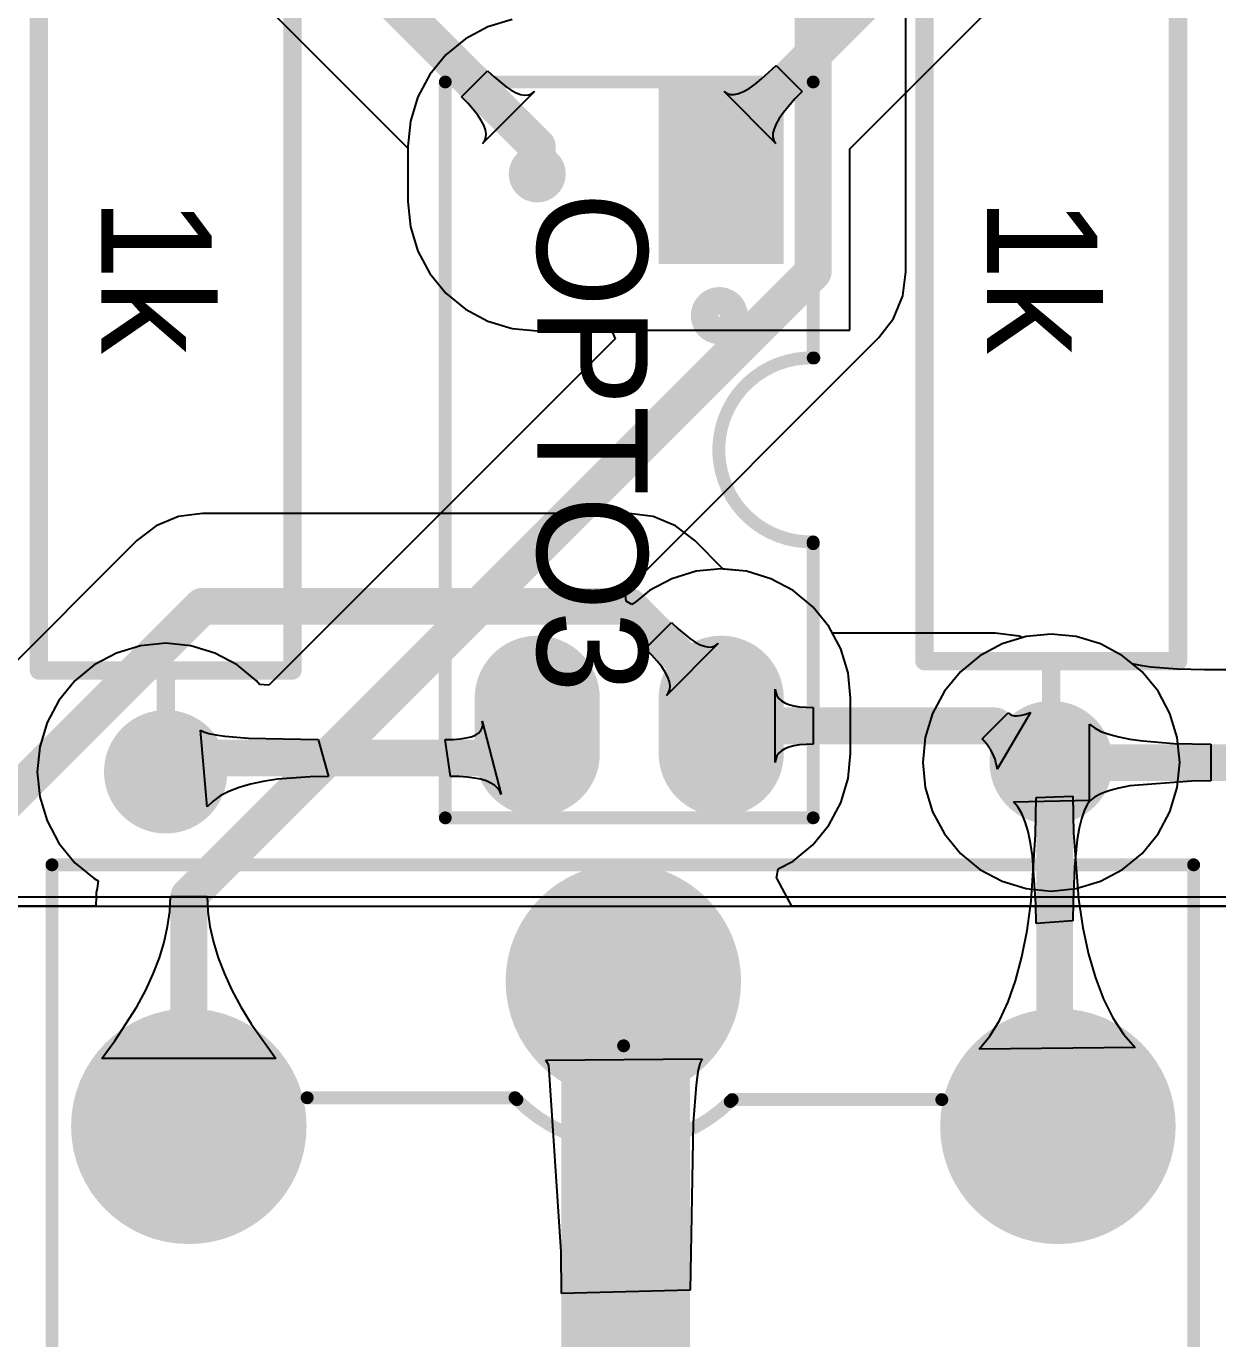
# Model space of a CAD drawing. Header units: millimetres. Extents: x 0 to 190, y 0 to 100.
# Drawn here: x 145.52 to 161.97, y 21.59 to 39.71 of the extents above; entities that cross this region are included whole.
import ezdxf

# ---------------------------------------------------------------- set-up
doc = ezdxf.new("R2010")
doc.units = ezdxf.units.MM
for name, color, linetype in [('BottomLayer', 5, 'Continuous'), ('BottomSolder', 6, 'Continuous'), ('MultiLayer', 9, 'Continuous'), ('PadHoleLayer', 156, 'Continuous'), ('TopLayer', 1, 'Continuous'), ('TopOverlay', 2, 'Continuous'), ('TopSolder', 216, 'Continuous')]:
    doc.layers.add(name, color=color, linetype=linetype)

# ---------------------------------------------------------------- blocks, each defined once
blk = doc.blocks.new('R_____5_C____SRD_29')
at = {"layer": 'BottomLayer'}
h = blk.add_hatch(color=5, dxfattribs=at)
edge = h.paths.add_edge_path()
edge.add_arc((2, 6), 1.524, 0, 360)
h = blk.add_hatch(color=5, dxfattribs=at)
edge = h.paths.add_edge_path()
edge.add_arc((0, 0), 1.524, 0, 360)
h = blk.add_hatch(color=5, dxfattribs=at)
edge = h.paths.add_edge_path()
edge.add_arc((2, -6), 1.524, 0, 360)
at = {"layer": 'BottomSolder'}
h = blk.add_hatch(color=6, dxfattribs=at)
edge = h.paths.add_edge_path()
edge.add_arc((2, 6), 1.626, 0, 360)
h = blk.add_hatch(color=6, dxfattribs=at)
edge = h.paths.add_edge_path()
edge.add_arc((0, 0), 1.626, 0, 360)
h = blk.add_hatch(color=6, dxfattribs=at)
edge = h.paths.add_edge_path()
edge.add_arc((2, -6), 1.626, 0, 360)
at = {"layer": 'MultiLayer'}
h = blk.add_hatch(color=9, dxfattribs=at)
edge = h.paths.add_edge_path()
edge.add_arc((2, 6), 1.524, 0, 360)
h = blk.add_hatch(color=9, dxfattribs=at)
edge = h.paths.add_edge_path()
edge.add_arc((0, 0), 1.524, 0, 360)
h = blk.add_hatch(color=9, dxfattribs=at)
edge = h.paths.add_edge_path()
edge.add_arc((2, -6), 1.524, 0, 360)
at = {"layer": 'PadHoleLayer'}
h = blk.add_hatch(color=156, dxfattribs=at)
edge = h.paths.add_edge_path()
edge.add_arc((2, 6), 0.571, 0, 360)
h = blk.add_hatch(color=156, dxfattribs=at)
edge = h.paths.add_edge_path()
edge.add_arc((0, 0), 0.571, 0, 360)
h = blk.add_hatch(color=156, dxfattribs=at)
edge = h.paths.add_edge_path()
edge.add_arc((2, -6), 0.571, 0, 360)
at = {"layer": 'TopLayer'}
h = blk.add_hatch(color=1, dxfattribs=at)
edge = h.paths.add_edge_path()
edge.add_arc((2, 6), 1.524, 0, 360)
h = blk.add_hatch(color=1, dxfattribs=at)
edge = h.paths.add_edge_path()
edge.add_arc((0, 0), 1.524, 0, 360)
h = blk.add_hatch(color=1, dxfattribs=at)
edge = h.paths.add_edge_path()
edge.add_arc((2, -6), 1.524, 0, 360)
at = {"layer": 'TopSolder'}
h = blk.add_hatch(color=216, dxfattribs=at)
edge = h.paths.add_edge_path()
edge.add_arc((2, 6), 1.626, 0, 360)
h = blk.add_hatch(color=216, dxfattribs=at)
edge = h.paths.add_edge_path()
edge.add_arc((0, 0), 1.626, 0, 360)
h = blk.add_hatch(color=216, dxfattribs=at)
edge = h.paths.add_edge_path()
edge.add_arc((2, -6), 1.626, 0, 360)
at = {"layer": 'TopOverlay', "const_width": 0.178}
for points in [[(-1.61, -7.889), (-1.61, 7.874)], [(17.78, 7.874), (-1.61, 7.874)], [(1.631, 1.502), (1.631, 4.397)], [(6.076, 0.003), (0.888, 0.003)], [(1.606, -4.366), (1.606, -1.496)], [(17.78, -7.889), (-1.61, -7.889)]]:
    blk.add_lwpolyline(points, dxfattribs=at)
at = {"layer": 'TopOverlay', "const_width": 0.0889}
for points in [[(-1.655, 7.874, 1), (-1.566, 7.874, 1)], [(-1.655, 7.874, 1), (-1.566, 7.874, 1)], [(1.587, 4.397, 1), (1.676, 4.397, 1)], [(1.587, 1.502, 1), (1.676, 1.502, 1)], [(1.612, 1.476, 1), (1.701, 1.476, 1)], [(0.844, 0.003, 1), (0.933, 0.003, 1)], [(1.561, -1.496, 1), (1.65, -1.496, 1)], [(1.587, -1.47, 1), (1.676, -1.47, 1)], [(1.561, -4.366, 1), (1.65, -4.366, 1)], [(-1.655, -7.889, 1), (-1.566, -7.889, 1)], [(-1.655, -7.889, 1), (-1.566, -7.889, 1)]]:
    blk.add_lwpolyline(points, format="xyb", close=True, dxfattribs=at)
at = {"layer": 'TopOverlay', "const_width": 0.178}
blk.add_lwpolyline([(1.657, 1.476, -0.414214), (1.631, -1.47)], format="xyb", dxfattribs=at)
blk = doc.blocks.new('_________1_2__35')
at = {"layer": 'BottomLayer'}
h = blk.add_hatch(color=5, dxfattribs=at)
edge = h.paths.add_edge_path()
edge.add_arc((-6.4, 0), 0.75, 0, 360)
h = blk.add_hatch(color=5, dxfattribs=at)
edge = h.paths.add_edge_path()
edge.add_arc((6.4, 0), 0.75, 0, 360)
at = {"layer": 'BottomSolder'}
h = blk.add_hatch(color=6, dxfattribs=at)
edge = h.paths.add_edge_path()
edge.add_arc((-6.4, 0), 0.852, 0, 360)
h = blk.add_hatch(color=6, dxfattribs=at)
edge = h.paths.add_edge_path()
edge.add_arc((6.4, 0), 0.852, 0, 360)
at = {"layer": 'MultiLayer'}
h = blk.add_hatch(color=9, dxfattribs=at)
edge = h.paths.add_edge_path()
edge.add_arc((-6.4, 0), 0.75, 0, 360)
h = blk.add_hatch(color=9, dxfattribs=at)
edge = h.paths.add_edge_path()
edge.add_arc((6.4, 0), 0.75, 0, 360)
at = {"layer": 'PadHoleLayer'}
h = blk.add_hatch(color=156, dxfattribs=at)
edge = h.paths.add_edge_path()
edge.add_arc((-6.4, 0), 0.35, 0, 360)
h = blk.add_hatch(color=156, dxfattribs=at)
edge = h.paths.add_edge_path()
edge.add_arc((6.4, 0), 0.35, 0, 360)
at = {"layer": 'TopLayer'}
h = blk.add_hatch(color=1, dxfattribs=at)
edge = h.paths.add_edge_path()
edge.add_arc((-6.4, 0), 0.75, 0, 360)
h = blk.add_hatch(color=1, dxfattribs=at)
edge = h.paths.add_edge_path()
edge.add_arc((6.4, 0), 0.75, 0, 360)
at = {"layer": 'TopSolder'}
h = blk.add_hatch(color=216, dxfattribs=at)
edge = h.paths.add_edge_path()
edge.add_arc((-6.4, 0), 0.852, 0, 360)
h = blk.add_hatch(color=216, dxfattribs=at)
edge = h.paths.add_edge_path()
edge.add_arc((6.4, 0), 0.852, 0, 360)
at = {"layer": 'TopOverlay', "const_width": 0.254}
for points in [[(-5, 1.75), (-5, -1.75)], [(-5, 1.75), (5, 1.75)], [(5, 1.75), (5, -1.75)], [(-5.842, 0), (-5.08, 0)], [(5.08, 0), (5.842, 0)], [(-5, -1.75), (5, -1.75)]]:
    blk.add_lwpolyline(points, dxfattribs=at)
at = {"layer": 'TopOverlay', "const_width": 0.127}
for points in [[(-5.064, 1.75, 1), (-4.937, 1.75, 1)], [(-5.064, 1.75, 1), (-4.937, 1.75, 1)], [(4.937, 1.75, 1), (5.064, 1.75, 1)], [(4.937, 1.75, 1), (5.064, 1.75, 1)], [(-5.905, 0, 1), (-5.779, 0, 1)], [(-5.144, 0, 1), (-5.016, 0, 1)], [(5.016, 0, 1), (5.144, 0, 1)], [(5.779, 0, 1), (5.905, 0, 1)], [(-5.064, -1.75, 1), (-4.937, -1.75, 1)], [(-5.064, -1.75, 1), (-4.937, -1.75, 1)], [(4.937, -1.75, 1), (5.064, -1.75, 1)], [(4.937, -1.75, 1), (5.064, -1.75, 1)]]:
    blk.add_lwpolyline(points, format="xyb", close=True, dxfattribs=at)
blk = doc.blocks.new('_________1_2__36')
at = {"layer": 'BottomLayer'}
h = blk.add_hatch(color=5, dxfattribs=at)
edge = h.paths.add_edge_path()
edge.add_arc((-6.4, 0), 0.75, 0, 360)
h = blk.add_hatch(color=5, dxfattribs=at)
edge = h.paths.add_edge_path()
edge.add_arc((6.4, 0), 0.75, 0, 360)
at = {"layer": 'BottomSolder'}
h = blk.add_hatch(color=6, dxfattribs=at)
edge = h.paths.add_edge_path()
edge.add_arc((-6.4, 0), 0.852, 0, 360)
h = blk.add_hatch(color=6, dxfattribs=at)
edge = h.paths.add_edge_path()
edge.add_arc((6.4, 0), 0.852, 0, 360)
at = {"layer": 'MultiLayer'}
h = blk.add_hatch(color=9, dxfattribs=at)
edge = h.paths.add_edge_path()
edge.add_arc((-6.4, 0), 0.75, 0, 360)
h = blk.add_hatch(color=9, dxfattribs=at)
edge = h.paths.add_edge_path()
edge.add_arc((6.4, 0), 0.75, 0, 360)
at = {"layer": 'PadHoleLayer'}
h = blk.add_hatch(color=156, dxfattribs=at)
edge = h.paths.add_edge_path()
edge.add_arc((-6.4, 0), 0.35, 0, 360)
h = blk.add_hatch(color=156, dxfattribs=at)
edge = h.paths.add_edge_path()
edge.add_arc((6.4, 0), 0.35, 0, 360)
at = {"layer": 'TopLayer'}
h = blk.add_hatch(color=1, dxfattribs=at)
edge = h.paths.add_edge_path()
edge.add_arc((-6.4, 0), 0.75, 0, 360)
h = blk.add_hatch(color=1, dxfattribs=at)
edge = h.paths.add_edge_path()
edge.add_arc((6.4, 0), 0.75, 0, 360)
at = {"layer": 'TopSolder'}
h = blk.add_hatch(color=216, dxfattribs=at)
edge = h.paths.add_edge_path()
edge.add_arc((-6.4, 0), 0.852, 0, 360)
h = blk.add_hatch(color=216, dxfattribs=at)
edge = h.paths.add_edge_path()
edge.add_arc((6.4, 0), 0.852, 0, 360)
at = {"layer": 'TopOverlay', "const_width": 0.254}
for points in [[(-5, -1.75), (-5, 1.75)], [(5, 1.75), (-5, 1.75)], [(5, -1.75), (5, 1.75)], [(-5.08, 0), (-5.842, 0)], [(5.842, 0), (5.08, 0)], [(5, -1.75), (-5, -1.75)]]:
    blk.add_lwpolyline(points, dxfattribs=at)
at = {"layer": 'TopOverlay', "const_width": 0.127}
for points in [[(-5.064, 1.75, 1), (-4.937, 1.75, 1)], [(-5.064, 1.75, 1), (-4.937, 1.75, 1)], [(4.937, 1.75, 1), (5.064, 1.75, 1)], [(4.937, 1.75, 1), (5.064, 1.75, 1)], [(-5.905, 0, 1), (-5.779, 0, 1)], [(-5.144, 0, 1), (-5.016, 0, 1)], [(5.016, 0, 1), (5.144, 0, 1)], [(5.779, 0, 1), (5.905, 0, 1)], [(-5.064, -1.75, 1), (-4.937, -1.75, 1)], [(-5.064, -1.75, 1), (-4.937, -1.75, 1)], [(4.937, -1.75, 1), (5.064, -1.75, 1)], [(4.937, -1.75, 1), (5.064, -1.75, 1)]]:
    blk.add_lwpolyline(points, format="xyb", close=True, dxfattribs=at)
blk = doc.blocks.new('DIP4_W0_3_45')
at = {"layer": 'BottomLayer'}
h = blk.add_hatch(color=5, dxfattribs=at)
edge = h.paths.add_edge_path()
edge.add_arc((0, 7.239), 0.762, 180, 360)
edge.add_line((0.762, 7.239), (0.762, 8.001))
edge.add_arc((0, 8.001), 0.762, 0, 180)
edge.add_line((-0.762, 8.001), (-0.762, 7.239))
h = blk.add_hatch(color=5, dxfattribs=at)
edge = h.paths.add_edge_path()
edge.add_arc((2.54, 7.239), 0.762, 180, 360)
edge.add_line((3.302, 7.239), (3.302, 8.001))
edge.add_arc((2.54, 8.001), 0.762, 0, 180)
edge.add_line((1.778, 8.001), (1.778, 7.239))
blk.add_hatch(color=5, dxfattribs=at).paths.add_polyline_path([(-0.762, -1.143), (-0.762, 1.143), (0.762, 1.143), (0.762, -1.143)])
at = {"layer": 'BottomSolder'}
h = blk.add_hatch(color=6, dxfattribs=at)
edge = h.paths.add_edge_path()
edge.add_arc((0, 7.239), 0.864, 180, 360)
edge.add_line((0.864, 7.239), (0.864, 8.001))
edge.add_arc((0, 8.001), 0.864, 0, 180)
edge.add_line((-0.864, 8.001), (-0.864, 7.239))
h = blk.add_hatch(color=6, dxfattribs=at)
edge = h.paths.add_edge_path()
edge.add_arc((2.54, 7.239), 0.864, 180, 360)
edge.add_line((3.404, 7.239), (3.404, 8.001))
edge.add_arc((2.54, 8.001), 0.864, 0, 180)
edge.add_line((1.676, 8.001), (1.676, 7.239))
blk.add_hatch(color=6, dxfattribs=at).paths.add_polyline_path([(-0.864, -1.245), (-0.864, 1.245), (0.864, 1.245), (0.864, -1.245)])
at = {"layer": 'MultiLayer'}
h = blk.add_hatch(color=9, dxfattribs=at)
edge = h.paths.add_edge_path()
edge.add_arc((0, 7.239), 0.762, 180, 360)
edge.add_line((0.762, 7.239), (0.762, 8.001))
edge.add_arc((0, 8.001), 0.762, 0, 180)
edge.add_line((-0.762, 8.001), (-0.762, 7.239))
h = blk.add_hatch(color=9, dxfattribs=at)
edge = h.paths.add_edge_path()
edge.add_arc((2.54, 7.239), 0.762, 180, 360)
edge.add_line((3.302, 7.239), (3.302, 8.001))
edge.add_arc((2.54, 8.001), 0.762, 0, 180)
edge.add_line((1.778, 8.001), (1.778, 7.239))
blk.add_hatch(color=9, dxfattribs=at).paths.add_polyline_path([(-0.762, -1.143), (-0.762, 1.143), (0.762, 1.143), (0.762, -1.143)])
at = {"layer": 'PadHoleLayer'}
h = blk.add_hatch(color=156, dxfattribs=at)
edge = h.paths.add_edge_path()
edge.add_arc((0, 7.62), 0.394, 0, 360)
h = blk.add_hatch(color=156, dxfattribs=at)
edge = h.paths.add_edge_path()
edge.add_arc((2.54, 7.62), 0.394, 0, 360)
h = blk.add_hatch(color=156, dxfattribs=at)
edge = h.paths.add_edge_path()
edge.add_arc((0, 0), 0.394, 0, 360)
h = blk.add_hatch(color=156, dxfattribs=at)
edge = h.paths.add_edge_path()
edge.add_arc((2.54, 0), 0.394, 0, 360)
at = {"layer": 'TopLayer'}
h = blk.add_hatch(color=1, dxfattribs=at)
edge = h.paths.add_edge_path()
edge.add_arc((0, 7.239), 0.762, 180, 360)
edge.add_line((0.762, 7.239), (0.762, 8.001))
edge.add_arc((0, 8.001), 0.762, 0, 180)
edge.add_line((-0.762, 8.001), (-0.762, 7.239))
h = blk.add_hatch(color=1, dxfattribs=at)
edge = h.paths.add_edge_path()
edge.add_arc((2.54, 7.239), 0.762, 180, 360)
edge.add_line((3.302, 7.239), (3.302, 8.001))
edge.add_arc((2.54, 8.001), 0.762, 0, 180)
edge.add_line((1.778, 8.001), (1.778, 7.239))
blk.add_hatch(color=1, dxfattribs=at).paths.add_polyline_path([(-0.762, -1.143), (-0.762, 1.143), (0.762, 1.143), (0.762, -1.143)])
at = {"layer": 'TopSolder'}
h = blk.add_hatch(color=216, dxfattribs=at)
edge = h.paths.add_edge_path()
edge.add_arc((0, 7.239), 0.864, 180, 360)
edge.add_line((0.864, 7.239), (0.864, 8.001))
edge.add_arc((0, 8.001), 0.864, 0, 180)
edge.add_line((-0.864, 8.001), (-0.864, 7.239))
h = blk.add_hatch(color=216, dxfattribs=at)
edge = h.paths.add_edge_path()
edge.add_arc((2.54, 7.239), 0.864, 180, 360)
edge.add_line((3.404, 7.239), (3.404, 8.001))
edge.add_arc((2.54, 8.001), 0.864, 0, 180)
edge.add_line((1.676, 8.001), (1.676, 7.239))
blk.add_hatch(color=216, dxfattribs=at).paths.add_polyline_path([(-0.864, -1.245), (-0.864, 1.245), (0.864, 1.245), (0.864, -1.245)])
at = {"layer": 'TopOverlay', "const_width": 0.178}
for points in [[(3.81, 8.89), (-1.27, 8.89)], [(-1.27, 8.89), (-1.27, 5.105)], [(3.81, 8.89), (3.81, -1.27)], [(-1.27, 2.54), (-1.27, -1.27)], [(3.81, -1.27), (-1.27, -1.27)]]:
    blk.add_lwpolyline(points, dxfattribs=at)
at = {"layer": 'TopOverlay'}
for points, const_width in [([(-1.314, 8.89, 1), (-1.226, 8.89, 1)], 0.0889), ([(-1.314, 8.89, 1), (-1.226, 8.89, 1)], 0.0889), ([(3.766, 8.89, 1), (3.854, 8.89, 1)], 0.0889), ([(3.766, 8.89, 1), (3.854, 8.89, 1)], 0.0889), ([(-1.314, 5.105, 1), (-1.226, 5.105, 1)], 0.0889), ([(-1.314, 5.08, 1), (-1.226, 5.08, 1)], 0.0889), ([(-1.324, 2.541, 1), (-1.235, 2.541, 1)], 0.0889), ([(-1.314, 2.54, 1), (-1.226, 2.54, 1)], 0.0889), ([(0.229, 1.956, 1), (-0.178, 1.956, 1)], 0.381), ([(-0.273, 1.956, 1), (-0.083, 1.956, 1)], 0.191), ([(0.133, 1.956, 1), (0.324, 1.956, 1)], 0.191), ([(-1.314, -1.27, 1), (-1.226, -1.27, 1)], 0.0889), ([(-1.314, -1.27, 1), (-1.226, -1.27, 1)], 0.0889), ([(3.766, -1.27, 1), (3.854, -1.27, 1)], 0.0889), ([(3.766, -1.27, 1), (3.854, -1.27, 1)], 0.0889)]:
    blk.add_lwpolyline(points, format="xyb", close=True, dxfattribs=dict(at, const_width=const_width))
at = {"layer": 'TopOverlay', "const_width": 0.178}
blk.add_lwpolyline([(-1.27, 5.08, -1.030551), (-1.28, 2.541)], format="xyb", dxfattribs=at)

msp = doc.modelspace()

# ---------------------------------------------------------------- linework, layer by layer
at = {"layer": 'BottomLayer'}
for p, q in [((156.895, 38.016), (158.946, 40.066)), ((151.893, 39.7), (151.585, 39.535)), ((152.229, 39.802), (151.893, 39.7)), ((151.585, 39.535), (151.314, 39.313)), ((151.314, 39.313), (151.092, 39.042)), ((155.674, 38.98), (155.876, 39.167)), ((155.876, 39.167), (156.235, 38.808)), ((151.092, 39.042), (150.927, 38.733)), ((155.585, 38.908), (155.674, 38.98)), ((155.873, 38.09), (155.158, 38.805)), ((155.158, 38.805), (155.197, 38.777)), ((155.358, 38.778), (155.426, 38.807)), ((155.426, 38.807), (155.502, 38.85)), ((155.502, 38.85), (155.585, 38.908)), ((156.235, 38.808), (156.134, 38.704)), ((150.927, 38.733), (150.825, 38.398)), ((155.197, 38.777), (155.243, 38.763)), ((155.243, 38.763), (155.297, 38.763)), ((155.297, 38.763), (155.358, 38.778)), ((156.134, 38.704), (155.976, 38.517)), ((155.918, 38.434), (155.875, 38.358)), ((155.976, 38.517), (155.918, 38.434)), ((150.825, 38.398), (150.791, 38.049)), ((155.846, 38.29), (155.831, 38.229)), ((155.875, 38.358), (155.846, 38.29)), ((155.831, 38.229), (155.831, 38.176)), ((155.831, 38.176), (155.845, 38.129)), ((155.845, 38.129), (155.873, 38.09)), ((150.791, 38.049), (150.791, 37.287)), ((156.895, 35.509), (156.895, 38.016)), ((150.791, 37.287), (150.825, 36.939)), ((150.825, 36.939), (150.927, 36.604)), ((150.927, 36.604), (151.092, 36.295)), ((151.092, 36.295), (151.314, 36.024)), ((151.314, 36.024), (151.585, 35.802)), ((151.585, 35.802), (151.893, 35.637)), ((151.893, 35.637), (152.229, 35.535)), ((152.229, 35.535), (152.577, 35.501)), ((152.577, 35.501), (152.926, 35.535)), ((152.926, 35.535), (153.212, 35.622)), ((153.212, 35.622), (153.339, 35.549)), ((153.339, 35.549), (153.339, 35.509)), ((153.339, 35.509), (156.895, 35.509)), ((147.313, 32.809), (147.047, 32.605)), ((147.622, 32.937), (147.313, 32.809)), ((147.953, 32.98), (147.622, 32.937)), ((153.847, 32.98), (147.953, 32.98)), ((154.179, 32.937), (153.847, 32.98)), ((154.488, 32.809), (154.179, 32.937)), ((154.753, 32.605), (154.488, 32.809)), ((147.047, 32.605), (144.647, 30.205)), ((155.145, 32.213), (154.753, 32.605)), ((155.466, 32.182), (155.145, 32.213)), ((155.801, 32.08), (155.466, 32.182)), ((156.11, 31.915), (155.801, 32.08)), ((156.38, 31.693), (156.11, 31.915)), ((156.603, 31.422), (156.38, 31.693)), ((154.072, 31.115), (154.431, 31.474)), ((154.431, 31.474), (154.522, 31.387)), ((154.522, 31.387), (154.686, 31.252)), ((156.652, 31.329), (156.603, 31.422)), ((155.077, 31.185), (154.362, 30.469)), ((154.686, 31.252), (154.759, 31.204)), ((154.759, 31.204), (154.827, 31.168)), ((155.039, 31.156), (155.077, 31.185)), ((158.898, 31.329), (156.652, 31.329)), ((159.229, 31.286), (158.898, 31.329)), ((159.277, 31.266), (159.229, 31.286)), ((159.327, 31.281), (159.277, 31.266)), ((159.674, 31.316), (159.327, 31.281)), ((160.02, 31.281), (159.674, 31.316)), ((160.353, 31.18), (160.02, 31.281)), ((160.66, 31.016), (160.353, 31.18)), ((154.159, 31.025), (154.072, 31.115)), ((154.233, 30.94), (154.159, 31.025)), ((154.827, 31.168), (154.888, 31.146)), ((154.888, 31.146), (154.944, 31.136)), ((154.944, 31.136), (154.994, 31.139)), ((154.994, 31.139), (155.039, 31.156)), ((160.796, 30.904), (160.66, 31.016)), ((154.295, 30.861), (154.233, 30.94)), ((154.343, 30.787), (154.295, 30.861)), ((160.836, 30.894), (160.796, 30.904)), ((160.93, 30.875), (160.836, 30.894)), ((161.051, 30.859), (160.93, 30.875)), ((161.416, 30.83), (161.051, 30.859)), ((161.789, 30.822), (161.416, 30.83)), ((162.282, 30.822), (161.789, 30.822)), ((154.378, 30.72), (154.343, 30.787)), ((154.401, 30.658), (154.378, 30.72)), ((154.41, 30.602), (154.401, 30.658)), ((154.362, 30.469), (154.391, 30.508)), ((154.391, 30.508), (154.407, 30.552)), ((154.407, 30.552), (154.41, 30.602)), ((155.864, 29.541), (155.864, 30.556)), ((155.864, 30.556), (155.869, 30.508)), ((155.869, 30.508), (155.885, 30.465)), ((155.885, 30.465), (155.911, 30.427)), ((155.911, 30.427), (155.948, 30.394)), ((155.948, 30.394), (155.995, 30.366)), ((155.995, 30.366), (156.053, 30.343)), ((156.053, 30.343), (156.121, 30.325)), ((156.121, 30.325), (156.199, 30.312)), ((156.199, 30.312), (156.288, 30.305)), ((156.288, 30.305), (156.388, 30.302)), ((156.388, 30.302), (156.388, 29.794)), ((151.824, 30.064), (151.818, 30.112)), ((151.818, 30.112), (152.079, 29.098)), ((158.718, 29.869), (159.077, 30.228)), ((159.388, 30.234), (158.929, 29.451)), ((159.077, 30.228), (159.096, 30.213)), ((159.096, 30.213), (159.117, 30.201)), ((159.117, 30.201), (159.142, 30.192)), ((159.142, 30.192), (159.168, 30.188)), ((159.168, 30.188), (159.198, 30.187)), ((159.198, 30.187), (159.23, 30.189)), ((159.23, 30.189), (159.266, 30.195)), ((159.266, 30.195), (159.304, 30.205)), ((159.304, 30.205), (159.344, 30.218)), ((159.344, 30.218), (159.388, 30.234)), ((148.018, 28.928), (147.928, 29.99)), ((147.928, 29.99), (147.972, 29.965)), ((147.972, 29.965), (148.043, 29.942)), ((148.043, 29.942), (148.14, 29.922)), ((148.14, 29.922), (148.263, 29.905)), ((148.263, 29.905), (148.588, 29.879)), ((151.665, 29.898), (151.723, 29.921)), ((151.723, 29.921), (151.767, 29.949)), ((151.767, 29.949), (151.799, 29.982)), ((151.799, 29.982), (151.818, 30.02)), ((151.818, 30.02), (151.824, 30.064)), ((160.204, 29.01), (160.204, 30.072)), ((160.204, 30.072), (160.27, 30.019)), ((160.27, 30.019), (160.359, 29.972)), ((160.359, 29.972), (160.471, 29.931)), ((160.471, 29.931), (160.605, 29.895)), ((148.588, 29.879), (149.552, 29.858)), ((149.552, 29.858), (149.694, 29.35)), ((151.307, 29.858), (151.415, 29.86)), ((151.378, 29.35), (151.307, 29.858)), ((151.415, 29.86), (151.511, 29.868)), ((151.511, 29.868), (151.595, 29.881)), ((151.595, 29.881), (151.665, 29.898)), ((155.995, 29.731), (155.948, 29.703)), ((156.053, 29.754), (155.995, 29.731)), ((156.121, 29.771), (156.053, 29.754)), ((156.199, 29.784), (156.121, 29.771)), ((156.288, 29.792), (156.199, 29.784)), ((156.388, 29.794), (156.288, 29.792)), ((158.753, 29.832), (158.718, 29.869)), ((158.785, 29.794), (158.753, 29.832)), ((158.814, 29.755), (158.785, 29.794)), ((158.839, 29.714), (158.814, 29.755)), ((160.605, 29.895), (160.761, 29.864)), ((160.761, 29.864), (160.94, 29.839)), ((160.94, 29.839), (161.365, 29.806)), ((161.365, 29.806), (161.879, 29.795)), ((161.879, 29.795), (161.879, 29.287)), ((155.869, 29.589), (155.864, 29.541)), ((155.885, 29.632), (155.869, 29.589)), ((155.911, 29.67), (155.885, 29.632)), ((155.948, 29.703), (155.911, 29.67)), ((158.862, 29.673), (158.839, 29.714)), ((158.882, 29.631), (158.862, 29.673)), ((158.898, 29.587), (158.882, 29.631)), ((158.911, 29.543), (158.898, 29.587)), ((158.922, 29.497), (158.911, 29.543)), ((158.929, 29.451), (158.922, 29.497)), ((148.459, 29.198), (148.32, 29.143)), ((148.617, 29.244), (148.459, 29.198)), ((148.794, 29.282), (148.617, 29.244)), ((148.99, 29.312), (148.794, 29.282)), ((149.44, 29.346), (148.99, 29.312)), ((149.694, 29.35), (149.44, 29.346)), ((151.5, 29.347), (151.378, 29.35)), ((151.61, 29.34), (151.5, 29.347)), ((151.708, 29.327), (151.61, 29.34)), ((151.796, 29.31), (151.708, 29.327)), ((151.871, 29.287), (151.796, 29.31)), ((151.936, 29.259), (151.871, 29.287)), ((151.989, 29.227), (151.936, 29.259)), ((152.03, 29.189), (151.989, 29.227)), ((152.06, 29.146), (152.03, 29.189)), ((160.605, 29.187), (160.471, 29.151)), ((160.761, 29.218), (160.605, 29.187)), ((161.611, 29.284), (160.761, 29.218)), ((161.879, 29.287), (161.611, 29.284)), ((148.1, 29.008), (148.018, 28.928)), ((148.2, 29.08), (148.1, 29.008)), ((148.32, 29.143), (148.2, 29.08)), ((152.079, 29.098), (152.06, 29.146)), ((159.154, 29), (160.215, 29.022)), ((159.213, 28.93), (159.154, 29)), ((159.458, 28.546), (159.466, 29.061)), ((159.466, 29.061), (159.974, 29.077)), ((159.974, 29.077), (159.982, 28.569)), ((160.215, 29.022), (160.169, 28.96)), ((160.27, 29.063), (160.204, 29.01)), ((160.359, 29.11), (160.27, 29.063)), ((160.471, 29.151), (160.359, 29.11)), ((159.266, 28.837), (159.213, 28.93)), ((159.313, 28.723), (159.266, 28.837)), ((160.128, 28.875), (160.092, 28.766)), ((160.169, 28.96), (160.128, 28.875)), ((159.354, 28.588), (159.313, 28.723)), ((160.061, 28.634), (160.034, 28.479)), ((160.092, 28.766), (160.061, 28.634)), ((159.388, 28.43), (159.354, 28.588)), ((159.395, 27.627), (159.458, 28.546)), ((159.982, 28.569), (160.051, 27.661)), ((160.034, 28.479), (159.996, 28.099)), ((159.416, 28.252), (159.388, 28.43)), ((159.463, 27.586), (159.416, 28.252)), ((159.996, 28.099), (159.976, 27.625)), ((113.538, 27.686), (178.181, 27.686)), ((159.34, 27.223), (159.395, 27.627)), ((159.466, 27.32), (159.463, 27.586)), ((159.976, 27.625), (159.974, 27.354)), ((160.051, 27.661), (160.111, 27.261)), ((159.269, 26.857), (159.34, 27.223)), ((159.974, 27.354), (159.466, 27.32)), ((160.111, 27.261), (160.189, 26.896)), ((159.182, 26.528), (159.269, 26.857)), ((160.189, 26.896), (160.283, 26.567)), ((159.079, 26.236), (159.182, 26.528)), ((160.283, 26.567), (160.395, 26.273)), ((158.961, 25.982), (159.079, 26.236)), ((160.395, 26.273), (160.524, 26.015)), ((158.827, 25.765), (158.961, 25.982)), ((160.524, 26.015), (160.67, 25.793)), ((158.677, 25.585), (158.827, 25.765)), ((160.67, 25.793), (160.833, 25.607)), ((160.833, 25.607), (158.677, 25.585)), ((152.696, 25.434), (154.852, 25.45)), ((152.736, 25.364), (152.696, 25.434)), ((154.821, 25.388), (154.793, 25.269)), ((154.852, 25.45), (154.821, 25.388)), ((152.908, 22.784), (152.736, 25.364)), ((154.793, 25.269), (154.769, 25.093)), ((154.769, 25.093), (154.729, 24.569)), ((154.729, 24.569), (154.688, 22.258)), ((152.91, 22.21), (152.908, 22.784)), ((154.688, 22.258), (152.91, 22.21))]:
    msp.add_line(p, q, dxfattribs=at)
for points, const_width in [([(155.117, 38.049), (159.409, 42.341)], 0.508), ([(155.117, 37.668), (155.117, 38.049)], 0.508), ([(145.16, 28.906), (147.953, 31.699)], 0.508), ([(147.953, 31.699), (153.847, 31.699)], 0.508), ([(153.847, 31.699), (155.117, 30.429)], 0.508), ([(155.117, 30.048), (155.117, 30.429)], 0.508), ([(152.133, 29.604), (152.577, 30.048)], 0.508), ([(155.117, 30.048), (158.898, 30.048)], 0.508), ([(158.898, 30.048), (159.405, 29.541)], 0.508), ([(147.447, 29.414), (147.637, 29.604)], 0.508), ([(147.637, 29.604), (152.133, 29.604)], 0.508), ([(159.405, 29.541), (159.674, 29.541)], 0.508), ([(159.674, 29.541), (162.813, 29.541)], 0.508), ([(159.674, 29.541), (159.72, 29.495)], 0.508), ([(159.72, 24.565), (159.72, 29.495)], 0.508), ([(153.766, 26.519), (153.799, 26.486)], 1.778), ([(153.799, 4.986), (153.799, 26.486)], 1.778), ([(159.72, 24.565), (159.766, 24.519)], 0.508)]:
    msp.add_lwpolyline(points, dxfattribs=dict(at, const_width=const_width))
for points, const_width in [([(154.99, 38.049, 1), (155.244, 38.049, 1)], 0.254), ([(154.99, 38.049, 1), (155.244, 38.049, 1)], 0.254), ([(154.99, 37.668, 1), (155.244, 37.668, 1)], 0.254), ([(147.826, 31.699, 1), (148.08, 31.699, 1)], 0.254), ([(147.826, 31.699, 1), (148.08, 31.699, 1)], 0.254), ([(153.72, 31.699, 1), (153.974, 31.699, 1)], 0.254), ([(153.72, 31.699, 1), (153.974, 31.699, 1)], 0.254), ([(154.99, 30.429, 1), (155.244, 30.429, 1)], 0.254), ([(154.99, 30.429, 1), (155.244, 30.429, 1)], 0.254), ([(152.45, 30.048, 1), (152.704, 30.048, 1)], 0.254), ([(154.99, 30.048, 1), (155.244, 30.048, 1)], 0.254), ([(154.99, 30.048, 1), (155.244, 30.048, 1)], 0.254), ([(158.771, 30.048, 1), (159.025, 30.048, 1)], 0.254), ([(158.771, 30.048, 1), (159.025, 30.048, 1)], 0.254), ([(147.51, 29.604, 1), (147.764, 29.604, 1)], 0.254), ([(147.51, 29.604, 1), (147.764, 29.604, 1)], 0.254), ([(152.006, 29.604, 1), (152.26, 29.604, 1)], 0.254), ([(152.006, 29.604, 1), (152.26, 29.604, 1)], 0.254), ([(159.278, 29.541, 1), (159.532, 29.541, 1)], 0.254), ([(159.278, 29.541, 1), (159.532, 29.541, 1)], 0.254), ([(159.547, 29.541, 1), (159.801, 29.541, 1)], 0.254), ([(159.547, 29.541, 1), (159.801, 29.541, 1)], 0.254), ([(159.547, 29.541, 1), (159.801, 29.541, 1)], 0.254), ([(159.593, 29.495, 1), (159.847, 29.495, 1)], 0.254), ([(159.593, 29.495, 1), (159.847, 29.495, 1)], 0.254), ([(147.32, 29.414, 1), (147.574, 29.414, 1)], 0.254), ([(153.321, 26.519, 1), (154.21, 26.519, 1)], 0.889), ([(153.355, 26.486, 1), (154.244, 26.486, 1)], 0.889), ([(153.355, 26.486, 1), (154.244, 26.486, 1)], 0.889), ([(159.593, 24.565, 1), (159.847, 24.565, 1)], 0.254), ([(159.593, 24.565, 1), (159.847, 24.565, 1)], 0.254), ([(159.639, 24.519, 1), (159.893, 24.519, 1)], 0.254)]:
    msp.add_lwpolyline(points, format="xyb", close=True, dxfattribs=dict(at, const_width=const_width))
at = {"layer": 'TopLayer'}
for p, q in [((157.668, 36.315), (157.668, 41.548)), ((148.201, 40.614), (150.791, 38.024)), ((151.532, 38.735), (151.891, 39.094)), ((151.891, 39.094), (151.982, 39.007)), ((151.982, 39.007), (152.146, 38.872)), ((152.537, 38.805), (151.822, 38.089)), ((152.146, 38.872), (152.219, 38.824)), ((152.219, 38.824), (152.287, 38.788)), ((152.287, 38.788), (152.348, 38.766)), ((152.499, 38.776), (152.537, 38.805)), ((151.619, 38.645), (151.532, 38.735)), ((151.693, 38.56), (151.619, 38.645)), ((152.348, 38.766), (152.404, 38.756)), ((152.404, 38.756), (152.454, 38.759)), ((152.454, 38.759), (152.499, 38.776)), ((151.755, 38.481), (151.693, 38.56)), ((151.803, 38.407), (151.755, 38.481)), ((151.838, 38.34), (151.803, 38.407)), ((151.861, 38.278), (151.838, 38.34)), ((151.87, 38.222), (151.861, 38.278)), ((151.822, 38.089), (151.851, 38.128)), ((151.851, 38.128), (151.867, 38.172)), ((151.867, 38.172), (151.87, 38.222)), ((150.791, 38.024), (150.791, 37.287)), ((150.791, 37.287), (150.825, 36.939)), ((150.825, 36.939), (150.927, 36.604)), ((150.927, 36.604), (151.092, 36.295)), ((151.092, 36.295), (151.314, 36.024)), ((157.624, 35.983), (157.668, 36.315)), ((151.314, 36.024), (151.585, 35.802)), ((157.497, 35.674), (157.624, 35.983)), ((151.585, 35.802), (151.893, 35.637)), ((151.893, 35.637), (152.229, 35.535)), ((152.229, 35.535), (152.577, 35.501)), ((152.577, 35.501), (152.926, 35.535)), ((152.926, 35.535), (153.212, 35.622)), ((153.212, 35.622), (153.339, 35.549)), ((153.339, 35.549), (153.339, 35.509)), ((157.293, 35.409), (157.497, 35.674)), ((153.653, 35.392), (148.871, 30.611)), ((153.339, 35.509), (153.604, 35.509)), ((153.604, 35.509), (153.653, 35.392)), ((153.789, 31.905), (157.293, 35.409)), ((154.433, 32.08), (154.125, 31.915)), ((154.769, 32.182), (154.433, 32.08)), ((155.117, 32.216), (154.769, 32.182)), ((155.466, 32.182), (155.117, 32.216)), ((155.801, 32.08), (155.466, 32.182)), ((156.11, 31.915), (155.801, 32.08)), ((153.803, 31.768), (153.789, 31.905)), ((154.125, 31.915), (153.944, 31.767)), ((156.38, 31.693), (156.11, 31.915)), ((153.882, 31.722), (153.803, 31.768)), ((153.944, 31.767), (153.882, 31.722)), ((156.603, 31.422), (156.38, 31.693)), ((156.768, 31.113), (156.603, 31.422)), ((147.447, 31.189), (147.101, 31.154)), ((147.793, 31.154), (147.447, 31.189)), ((158.995, 31.18), (158.688, 31.016)), ((159.327, 31.281), (158.995, 31.18)), ((159.674, 31.316), (159.327, 31.281)), ((160.02, 31.281), (159.674, 31.316)), ((160.353, 31.18), (160.02, 31.281)), ((160.66, 31.016), (160.353, 31.18)), ((146.768, 31.053), (146.461, 30.889)), ((147.101, 31.154), (146.768, 31.053)), ((148.126, 31.053), (147.793, 31.154)), ((148.433, 30.889), (148.126, 31.053)), ((156.869, 30.778), (156.768, 31.113)), ((158.688, 31.016), (158.419, 30.796)), ((160.928, 30.796), (160.66, 31.016)), ((146.461, 30.889), (146.192, 30.669)), ((148.702, 30.669), (148.433, 30.889)), ((146.192, 30.669), (145.972, 30.4)), ((148.744, 30.617), (148.702, 30.669)), ((156.904, 30.429), (156.869, 30.778)), ((158.419, 30.796), (158.198, 30.527)), ((161.149, 30.527), (160.928, 30.796)), ((148.871, 30.611), (148.744, 30.617)), ((158.198, 30.527), (158.034, 30.22)), ((161.313, 30.22), (161.149, 30.527)), ((145.972, 30.4), (145.808, 30.093)), ((156.904, 29.667), (156.904, 30.429)), ((145.808, 30.093), (145.707, 29.76)), ((158.034, 30.22), (157.933, 29.887)), ((161.414, 29.887), (161.313, 30.22)), ((145.707, 29.76), (145.672, 29.414)), ((157.933, 29.887), (157.899, 29.541)), ((161.448, 29.541), (161.414, 29.887)), ((156.869, 29.319), (156.904, 29.667)), ((157.899, 29.541), (157.933, 29.195)), ((161.414, 29.195), (161.448, 29.541)), ((145.672, 29.414), (145.707, 29.068)), ((156.768, 28.984), (156.869, 29.319)), ((157.933, 29.195), (158.034, 28.862)), ((161.313, 28.862), (161.414, 29.195)), ((145.707, 29.068), (145.808, 28.735)), ((156.603, 28.675), (156.768, 28.984)), ((158.034, 28.862), (158.198, 28.555)), ((161.149, 28.555), (161.313, 28.862)), ((145.808, 28.735), (145.972, 28.428)), ((156.38, 28.404), (156.603, 28.675)), ((158.198, 28.555), (158.419, 28.286)), ((160.928, 28.286), (161.149, 28.555)), ((145.972, 28.428), (146.192, 28.159)), ((156.11, 28.182), (156.38, 28.404)), ((158.419, 28.286), (158.688, 28.066)), ((160.66, 28.066), (160.928, 28.286)), ((146.192, 28.159), (146.461, 27.939)), ((155.904, 28.072), (156.11, 28.182)), ((146.461, 27.939), (146.514, 27.91)), ((146.514, 27.91), (146.499, 27.803)), ((155.88, 27.947), (155.904, 28.072)), ((155.888, 27.937), (155.88, 27.947)), ((156.09, 27.559), (155.888, 27.937)), ((158.688, 28.066), (158.995, 27.902)), ((160.353, 27.902), (160.66, 28.066)), ((146.488, 27.741), (146.487, 27.707)), ((146.499, 27.803), (146.488, 27.741)), ((158.995, 27.902), (159.327, 27.801)), ((159.327, 27.801), (159.674, 27.766)), ((159.674, 27.766), (160.02, 27.801)), ((160.02, 27.801), (160.353, 27.902)), ((113.538, 27.559), (178.054, 27.559)), ((146.478, 27.559), (144.402, 27.559)), ((146.481, 27.58), (146.478, 27.559)), ((146.485, 27.67), (146.481, 27.58)), ((146.487, 27.707), (146.485, 27.694)), ((146.485, 27.694), (146.485, 27.67)), ((147.503, 27.487), (147.512, 27.694)), ((147.512, 27.694), (148.02, 27.694)), ((148.02, 27.694), (148.029, 27.487)), ((162.893, 27.559), (156.09, 27.559)), ((147.474, 27.277), (147.503, 27.487)), ((148.029, 27.487), (148.058, 27.277)), ((147.427, 27.063), (147.474, 27.277)), ((148.058, 27.277), (148.105, 27.063)), ((147.36, 26.845), (147.427, 27.063)), ((148.105, 27.063), (148.172, 26.845)), ((147.275, 26.623), (147.36, 26.845)), ((148.172, 26.845), (148.257, 26.623)), ((147.171, 26.398), (147.275, 26.623)), ((148.257, 26.623), (148.361, 26.398)), ((147.048, 26.168), (147.171, 26.398)), ((148.361, 26.398), (148.484, 26.168)), ((146.744, 25.697), (147.048, 26.168)), ((148.484, 26.168), (148.627, 25.935)), ((148.627, 25.935), (148.968, 25.456)), ((146.564, 25.456), (146.744, 25.697)), ((148.968, 25.456), (146.564, 25.456))]:
    msp.add_line(p, q, dxfattribs=at)
at = {"layer": 'TopLayer', "const_width": 0.508}
for points in [[(148.705, 41.921), (152.577, 38.049)], [(156.387, 36.315), (156.387, 41.548)], [(152.577, 37.668), (152.577, 38.049)], [(147.766, 27.694), (156.387, 36.315)], [(147.766, 24.519), (147.766, 27.694)]]:
    msp.add_lwpolyline(points, dxfattribs=at)
at = {"layer": 'TopLayer', "const_width": 0.254}
for points in [[(152.45, 38.049, 1), (152.704, 38.049, 1)], [(152.45, 38.049, 1), (152.704, 38.049, 1)], [(152.45, 37.668, 1), (152.704, 37.668, 1)], [(156.26, 36.315, 1), (156.514, 36.315, 1)], [(156.26, 36.315, 1), (156.514, 36.315, 1)], [(147.639, 27.694, 1), (147.893, 27.694, 1)], [(147.639, 27.694, 1), (147.893, 27.694, 1)], [(147.639, 24.519, 1), (147.893, 24.519, 1)]]:
    msp.add_lwpolyline(points, format="xyb", close=True, dxfattribs=at)

# ---------------------------------------------------------------- block references
for name, p, rotation in [('_________1_2__36', (159.674, 35.941), 270), ('_________1_2__35', (147.447, 35.814), 90), ('DIP4_W0_3_45', (155.117, 37.668), 180), ('R_____5_C____SRD_29', (153.766, 26.519), 270)]:
    msp.add_blockref(name, p, dxfattribs=dict(rotation=rotation))

# ---------------------------------------------------------------- texts
at = {"layer": 'TopOverlay'}
for s, p in [('1k', (146.558, 37.338)), ('OPTO3', (152.577, 37.413)), ('1k', (158.785, 37.338))]:
    msp.add_text(s, height=1.524, rotation=270, dxfattribs=at).set_placement(p)

doc.saveas('drawing.dxf')
